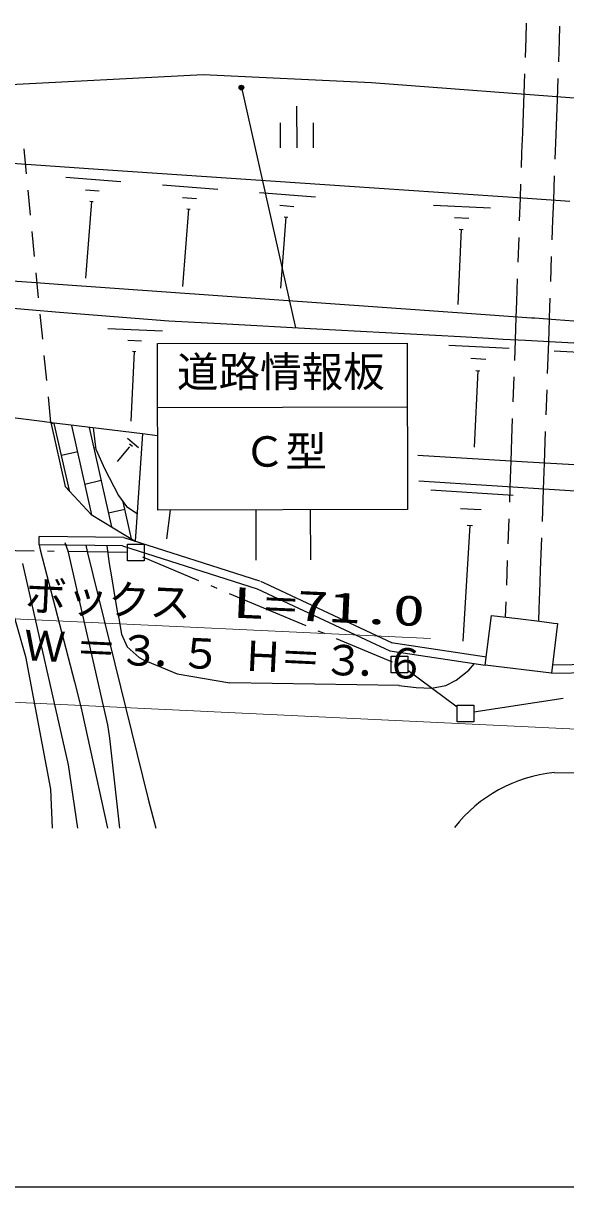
# Model space of a CAD drawing. Units: millimetres, scale not verified. Extents: x 40000 to 680000, y 20000 to 380000.
# Drawn here: x 101207 to 133849, y 205000 to 275042 of the extents above; entities that cross this region are included whole.
import ezdxf
from ezdxf.enums import TextEntityAlignment as Align

# ---------------------------------------------------------------- set-up
doc = ezdxf.new("R2010")
doc.units = ezdxf.units.MM
doc.header["$LTSCALE"] = 1000
for name, color, linetype, lineweight in [('M-BGD', 7, 'Continuous', 25), ('M-BMK-ROW', 30, 'Continuous', 25), ('M-STR-HTXT', 7, 'Continuous', 13), ('M-STR-STRC', 7, 'Continuous', 25), ('M-TTL-BAND', 7, 'Continuous', 25)]:
    doc.layers.add(name, color=color, linetype=linetype, lineweight=lineweight)
doc.styles.add('ＭＳ ゴシック', font='')
doc.styles.get('ＭＳ ゴシック').set_extended_font_data('MS Gothic')

msp = doc.modelspace()

# ---------------------------------------------------------------- linework, layer by layer
at = {"layer": 'M-BGD'}
for p, q in [((131463, 274152), (131497, 275042)), ((131463, 274152), (131497, 275042)), ((133469, 273996), (133499, 274875)), ((133469, 273996), (133499, 274875)), ((131424, 272988), (131463, 274152)), ((131424, 272988), (131463, 274152)), ((133425, 272726), (133469, 273996)), ((133425, 272726), (133469, 273996)), ((112024, 271945), (72317, 269866)), ((112024, 271945), (72317, 269866)), ((122160, 271447), (112024, 271945)), ((122160, 271447), (112024, 271945)), ((131350, 270823), (131390, 271988)), ((131350, 270823), (131390, 271988)), ((162512, 268420), (122160, 271447)), ((162512, 268420), (122160, 271447)), ((133346, 270457), (133390, 271727)), ((133346, 270457), (133390, 271727)), ((131265, 268447), (131350, 270823)), ((131265, 268447), (131350, 270823)), ((133270, 268351), (133346, 270457)), ((133270, 268351), (133346, 270457)), ((117658, 270051), (117664, 267545)), ((117658, 270051), (117664, 267545)), ((116658, 269047), (116661, 267543)), ((116658, 269047), (116661, 267543)), ((118666, 267547), (118663, 269051)), ((118666, 267547), (118663, 269051)), ((131217, 267234), (131265, 268447)), ((131217, 267234), (131265, 268447)), ((133217, 266865), (133270, 268351)), ((133217, 266865), (133270, 268351)), ((101399, 265985), (101253, 267478)), ((101399, 265985), (101253, 267478)), ((131188, 266365), (131217, 267214)), ((131188, 266365), (131217, 267214)), ((131217, 267214), (131217, 267234)), ((131217, 267214), (131217, 267234)), ((106304, 266208), (98613, 266733)), ((106304, 266208), (98613, 266733)), ((120844, 265216), (106304, 266208)), ((120844, 265216), (106304, 266208)), ((103758, 265782), (107077, 265518)), ((103758, 265782), (107077, 265518)), ((133128, 264380), (133181, 265866)), ((133128, 264380), (133181, 265866)), ((101643, 263497), (101497, 264990)), ((101643, 263497), (101497, 264990)), ((104953, 265022), (105775, 264954)), ((104953, 265022), (105775, 264954)), ((109584, 265323), (112924, 265059)), ((109584, 265323), (112924, 265059)), ((115431, 264854), (118800, 264590)), ((115431, 264854), (118800, 264590)), ((131544, 264487), (120844, 265216)), ((131544, 264487), (120844, 265216)), ((131123, 264516), (131153, 265365)), ((131123, 264516), (131153, 265365)), ((105315, 264321), (104944, 259698)), ((105315, 264321), (104944, 259698)), ((105205, 264331), (105416, 264311)), ((105205, 264331), (105416, 264311)), ((110779, 264553), (111622, 264485)), ((110779, 264553), (111622, 264485)), ((116646, 264084), (117488, 264016)), ((116646, 264084), (117488, 264016)), ((125900, 264094), (129329, 263941)), ((125900, 264094), (129329, 263941)), ((131075, 263152), (131123, 264516)), ((131075, 263152), (131123, 264516)), ((134091, 264322), (131544, 264487)), ((134091, 264322), (131544, 264487)), ((133081, 263197), (133128, 264380)), ((133081, 263197), (133128, 264380)), ((111152, 263852), (110781, 259189)), ((111152, 263852), (110781, 259189)), ((111041, 263862), (111252, 263842)), ((111041, 263862), (111252, 263842)), ((117008, 263373), (116676, 259101)), ((117008, 263373), (116676, 259101)), ((116908, 263383), (117118, 263374)), ((116908, 263383), (117118, 263374)), ((127155, 263345), (128017, 263307)), ((127155, 263345), (128017, 263307)), ((133038, 261998), (133081, 263197)), ((133038, 261998), (133081, 263197)), ((101887, 261009), (101740, 262502)), ((101887, 261009), (101740, 262502)), ((127557, 262644), (127356, 258112)), ((127557, 262644), (127356, 258112)), ((127447, 262644), (127668, 262634)), ((127447, 262644), (127668, 262634)), ((130988, 260653), (131040, 262152)), ((130988, 260653), (131040, 262152)), ((132950, 259500), (133003, 260999)), ((132950, 259500), (133003, 260999)), ((102130, 258521), (101984, 260014)), ((102130, 258521), (101984, 260014)), ((101696, 259430), (95880, 259849)), ((101696, 259430), (95880, 259849)), ((103311, 259314), (101696, 259430)), ((103311, 259314), (101696, 259430)), ((129022, 257483), (103311, 259314)), ((129022, 257483), (103311, 259314)), ((130905, 258290), (130953, 259654)), ((130905, 258290), (130953, 259654)), ((132873, 257301), (132915, 258500)), ((132873, 257301), (132915, 258500)), ((103384, 257639), (93607, 258431)), ((103384, 257639), (93607, 258431)), ((130867, 257357), (130905, 258290)), ((130867, 257357), (130905, 258290)), ((102374, 256033), (102228, 257525)), ((102374, 256033), (102228, 257525)), ((109963, 257112), (103384, 257639)), ((109963, 257112), (103384, 257639)), ((113462, 256919), (109963, 257112)), ((113462, 256919), (109963, 257112)), ((130396, 257386), (129022, 257483)), ((130396, 257386), (129022, 257483)), ((131780, 257289), (130396, 257386)), ((131780, 257289), (130396, 257386)), ((130820, 255973), (130867, 257357)), ((130820, 255973), (130867, 257357)), ((131990, 257279), (131780, 257289)), ((131990, 257279), (131780, 257289)), ((133264, 257182), (131990, 257279)), ((133264, 257182), (131990, 257279)), ((132826, 255867), (132873, 257211)), ((132826, 255867), (132873, 257211)), ((132873, 257211), (132873, 257301)), ((132873, 257211), (132873, 257301)), ((136483, 256958), (133264, 257182)), ((136483, 256958), (133264, 257182)), ((106304, 256673), (109583, 256520)), ((106304, 256673), (109583, 256520)), ((118496, 256649), (113462, 256919)), ((118496, 256649), (113462, 256919)), ((127511, 256157), (118496, 256649)), ((127511, 256157), (118496, 256649)), ((107499, 255964), (108321, 255915)), ((107499, 255964), (108321, 255915)), ((126820, 255664), (130440, 255481)), ((126820, 255664), (130440, 255481)), ((129196, 256060), (127511, 256157)), ((129196, 256060), (127511, 256157)), ((130088, 256012), (129196, 256060)), ((130088, 256012), (129196, 256060)), ((131422, 255944), (130088, 256012)), ((131422, 255944), (130088, 256012)), ((130777, 254749), (130820, 255973)), ((130777, 254749), (130820, 255973)), ((135734, 255703), (131422, 255944)), ((135734, 255703), (131422, 255944)), ((132759, 253966), (132826, 255867)), ((132759, 253966), (132826, 255867)), ((102618, 253545), (102472, 255037)), ((102618, 253545), (102472, 255037)), ((107881, 255283), (107670, 251081)), ((107881, 255283), (107670, 251081)), ((107781, 255293), (107982, 255273)), ((107781, 255293), (107982, 255273)), ((133158, 255326), (136788, 255114)), ((133158, 255326), (136788, 255114)), ((122451, 254441), (122451, 254441)), ((122451, 254441), (122451, 254441)), ((128145, 254875), (129048, 254826)), ((128145, 254875), (129048, 254826)), ((128558, 254134), (128337, 249531)), ((128558, 254134), (128337, 249531)), ((128448, 254133), (128678, 254124)), ((128448, 254133), (128678, 254124)), ((130690, 252251), (130742, 253750)), ((130690, 252251), (130742, 253750)), ((132672, 251468), (132724, 252967)), ((132672, 251468), (132724, 252967)), ((102867, 251001), (102715, 252549)), ((102867, 251001), (102715, 252549)), ((102336, 251060), (100570, 251287)), ((102336, 251060), (100570, 251287)), ((103068, 250971), (102336, 251060)), ((103068, 250971), (102336, 251060)), ((102867, 251001), (103728, 247163)), ((102867, 251001), (103728, 247163)), ((102978, 250951), (102877, 250931)), ((102978, 250951), (102877, 250931)), ((103900, 250873), (103068, 250971)), ((103900, 250873), (103068, 250971)), ((103999, 246842), (103068, 250941)), ((103999, 246842), (103068, 250941)), ((108373, 250321), (103900, 250873)), ((108373, 250321), (103900, 250873)), ((105335, 245451), (104131, 250833)), ((105335, 245451), (104131, 250833)), ((130612, 250027), (130655, 251251)), ((130612, 250027), (130655, 251251)), ((106530, 244732), (105184, 250715)), ((106530, 244732), (105184, 250715)), ((105588, 249362), (105425, 250685)), ((105588, 249362), (105425, 250685)), ((107471, 250068), (108134, 249508)), ((107471, 250068), (108134, 249508)), ((108373, 250321), (108013, 245016)), ((108373, 250321), (108013, 245016)), ((109286, 250208), (108373, 250321)), ((109286, 250208), (108373, 250321)), ((132570, 248567), (132637, 250468)), ((132570, 248567), (132637, 250468)), ((105567, 249483), (105457, 249462)), ((105567, 249483), (105457, 249462)), ((105588, 249362), (106092, 248230)), ((105588, 249362), (106092, 248230)), ((107583, 249517), (106863, 248663)), ((107583, 249517), (106863, 248663)), ((107553, 249537), (107603, 249507)), ((107553, 249537), (107603, 249507)), ((107602, 249728), (107773, 249588)), ((107602, 249728), (107773, 249588)), ((130565, 248684), (130612, 250027)), ((130565, 248684), (130612, 250027)), ((104485, 249240), (103503, 249017)), ((104485, 249240), (103503, 249017)), ((131207, 248645), (124941, 249016)), ((131207, 248645), (124941, 249016)), ((130508, 247119), (130565, 248684)), ((130508, 247119), (130565, 248684)), ((106092, 248230), (106937, 246618)), ((106092, 248230), (106937, 246618)), ((132962, 248548), (131207, 248645)), ((132962, 248548), (131207, 248645)), ((132514, 246993), (132570, 248567)), ((132514, 246993), (132570, 248567)), ((143982, 247890), (132962, 248548)), ((143982, 247890), (132962, 248548)), ((105903, 247508), (104920, 247285)), ((105903, 247508), (104920, 247285)), ((133787, 246916), (125007, 247476)), ((133787, 246916), (125007, 247476)), ((103728, 247163), (105295, 245461)), ((103728, 247163), (105295, 245461)), ((103948, 247063), (103828, 247032)), ((103948, 247063), (103828, 247032)), ((106937, 246618), (107420, 245957)), ((106937, 246618), (107420, 245957)), ((125726, 246949), (130690, 246638)), ((125726, 246949), (130690, 246638)), ((130476, 246202), (130508, 247119)), ((130476, 246202), (130508, 247119)), ((132442, 245056), (132514, 246993)), ((132442, 245056), (132514, 246993)), ((143394, 246304), (133787, 246916)), ((143394, 246304), (133787, 246916)), ((107715, 244003), (107219, 246238)), ((107715, 244003), (107219, 246238)), ((107420, 245957), (108052, 245527)), ((107420, 245957), (108052, 245527)), ((105295, 245461), (107936, 243873)), ((105295, 245461), (107936, 243873)), ((107320, 245766), (106338, 245544)), ((107320, 245766), (106338, 245544)), ((110041, 245732), (109830, 243997)), ((110041, 245732), (109830, 243997)), ((115195, 245743), (115201, 242729)), ((115195, 245743), (115201, 242729)), ((118479, 245750), (118486, 242736)), ((118479, 245750), (118486, 242736)), ((127523, 245840), (128766, 245762)), ((127523, 245840), (128766, 245762)), ((130389, 243703), (130441, 245202)), ((130389, 243703), (130441, 245202)), ((108013, 245016), (107936, 243873)), ((108013, 245016), (107936, 243873)), ((128087, 244808), (127660, 237849)), ((128087, 244808), (127660, 237849)), ((127926, 244818), (128237, 244798)), ((127926, 244818), (128237, 244798)), ((107253, 244082), (102170, 244141)), ((102171, 243640), (102170, 244141)), ((107253, 244082), (102170, 244141)), ((102171, 243640), (102170, 244141)), ((103715, 243774), (103886, 243283)), ((103715, 243774), (103886, 243283)), ((107253, 244082), (115430, 241482)), ((107253, 244082), (115430, 241482)), ((132334, 242120), (132405, 244057)), ((132334, 242120), (132405, 244057)), ((107174, 243580), (102171, 243640)), ((102171, 243640), (102232, 243339)), ((107174, 243580), (102171, 243640)), ((102171, 243640), (102232, 243339)), ((102232, 243339), (104284, 235403)), ((102232, 243339), (104284, 235403)), ((103886, 243283), (106275, 232810)), ((103886, 243283), (106275, 232810)), ((104968, 243616), (105059, 243235)), ((104968, 243616), (105059, 243235)), ((105059, 243235), (108721, 228324)), ((105059, 243235), (108721, 228324)), ((106232, 243578), (106384, 242516)), ((106232, 243578), (106384, 242516)), ((107174, 243580), (115281, 241001)), ((107174, 243580), (115281, 241001)), ((101161, 242525), (103914, 230399)), ((101161, 242525), (103914, 230399)), ((106384, 242516), (106527, 241604)), ((106384, 242516), (106527, 241604)), ((130301, 241205), (130354, 242704)), ((130301, 241205), (130354, 242704)), ((132315, 241388), (132334, 242120)), ((132315, 241388), (132334, 242120)), ((106527, 241604), (106537, 241594)), ((106527, 241604), (106537, 241594)), ((106537, 241594), (106689, 240592)), ((106537, 241594), (106689, 240592)), ((115281, 241001), (121805, 237947)), ((115281, 241001), (121805, 237947)), ((115491, 241452), (115711, 241353)), ((115491, 241452), (115711, 241353)), ((115711, 241353), (123399, 237750)), ((115711, 241353), (123399, 237750)), ((132258, 239784), (132315, 241358)), ((132258, 239784), (132315, 241358)), ((132315, 241358), (132315, 241388)), ((132315, 241358), (132315, 241388)), ((106689, 240592), (106862, 239659)), ((106689, 240592), (106862, 239659)), ((106862, 239659), (106953, 239218)), ((106862, 239659), (106953, 239218)), ((130234, 239288), (130266, 240206)), ((130234, 239288), (130266, 240206)), ((132230, 239042), (132258, 239784)), ((132230, 239042), (132258, 239784)), ((100686, 239245), (101333, 236921)), ((100686, 239245), (101333, 236921)), ((106953, 239218), (107115, 238266)), ((106953, 239218), (107115, 238266)), ((129007, 236408), (129382, 239397)), ((129007, 236408), (129382, 239397)), ((129382, 239397), (130966, 239199)), ((129382, 239397), (130966, 239199)), ((130966, 239199), (132280, 239042)), ((130966, 239199), (132280, 239042)), ((132280, 239042), (133002, 238953)), ((132280, 239042), (133002, 238953)), ((133363, 238904), (132988, 235915)), ((133363, 238904), (132988, 235915)), ((133002, 238953), (133122, 238933)), ((133002, 238953), (133122, 238933)), ((133122, 238933), (133363, 238904)), ((133122, 238933), (133363, 238904)), ((107115, 238266), (107458, 237495)), ((107115, 238266), (107458, 237495)), ((107458, 237495), (108171, 236865)), ((107458, 237495), (108171, 236865)), ((121805, 237947), (123260, 237258)), ((121805, 237947), (123260, 237258)), ((123339, 237759), (129076, 236909)), ((123339, 237759), (129076, 236909)), ((101333, 236921), (102844, 228933)), ((101333, 236921), (102844, 228933)), ((108171, 236865), (108442, 236715)), ((108171, 236865), (108442, 236715)), ((123260, 237258), (129007, 236408)), ((123260, 237258), (129007, 236408)), ((108442, 236715), (110469, 235887)), ((108442, 236715), (110469, 235887)), ((127264, 235492), (128025, 236095)), ((127264, 235492), (128025, 236095)), ((128025, 236095), (128365, 236507)), ((128025, 236095), (128365, 236507)), ((132988, 235915), (129007, 236408)), ((132988, 235915), (129007, 236408)), ((133047, 236427), (141139, 236534)), ((133047, 236427), (141139, 236534)), ((104284, 235403), (104527, 234461)), ((104284, 235403), (104527, 234461)), ((110469, 235887), (113629, 235332)), ((110469, 235887), (113629, 235332)), ((126633, 235170), (127264, 235492)), ((126633, 235170), (127264, 235492)), ((132988, 235915), (141250, 236033)), ((132988, 235915), (141250, 236033)), ((123836, 235184), (113629, 235332)), ((123836, 235184), (113629, 235332)), ((123816, 235184), (124859, 235056)), ((123816, 235184), (124859, 235056)), ((124859, 235056), (125771, 235007)), ((124859, 235056), (125771, 235007)), ((125771, 235007), (126633, 235170)), ((125771, 235007), (126633, 235170)), ((104527, 234461), (104739, 233629)), ((104527, 234461), (104739, 233629)), ((104739, 233629), (106278, 226584)), ((104739, 233629), (106278, 226584)), ((106275, 232810), (106397, 232008)), ((106275, 232810), (106397, 232008)), ((106397, 232008), (107000, 226585)), ((106397, 232008), (107000, 226585)), ((103914, 230399), (104463, 226580)), ((103914, 230399), (104463, 226580)), ((138927, 229842), (133152, 229920)), ((138927, 229842), (133152, 229920)), ((102844, 228933), (102939, 226577)), ((102844, 228933), (102939, 226577)), ((108721, 228324), (109176, 226590)), ((108721, 228324), (109176, 226590))]:
    msp.add_line(p, q, dxfattribs=at)
msp.add_arc((133982, 221339), 8633, 95.56438, 142.17985, dxfattribs=at)
msp.add_arc((133982, 221339), 8633, 95.56438, 142.17985, dxfattribs=at)
at = {"layer": 'M-BMK-ROW'}
for p, q in [((101869, 243264), (98261, 243311)), ((101869, 243264), (98261, 243311)), ((103069, 243248), (102669, 243253)), ((103069, 243248), (102669, 243253)), ((107476, 243190), (103869, 243237)), ((107476, 243190), (103869, 243237)), ((107475, 243681), (108477, 243683)), ((107475, 243681), (108477, 243683)), ((107477, 242679), (107475, 243681)), ((107477, 242679), (107475, 243681)), ((108477, 243683), (108480, 242681)), ((108477, 243683), (108480, 242681)), ((108480, 242681), (107477, 242679)), ((108480, 242681), (107477, 242679)), ((108389, 242911), (111747, 241499)), ((108389, 242911), (111747, 241499)), ((112485, 241188), (112853, 241033)), ((112485, 241188), (112853, 241033)), ((113591, 240723), (118200, 238785)), ((113591, 240723), (118200, 238785)), ((118937, 238474), (119306, 238319)), ((118937, 238474), (119306, 238319)), ((120043, 238009), (123402, 236597)), ((120043, 238009), (123402, 236597)), ((123351, 236947), (124353, 236949)), ((123351, 236947), (124353, 236949)), ((123353, 235945), (123351, 236947)), ((123353, 235945), (123351, 236947)), ((124353, 236949), (124356, 235947)), ((124353, 236949), (124356, 235947)), ((127318, 233868), (124355, 236077)), ((127318, 233868), (124355, 236077)), ((124356, 235947), (123353, 235945)), ((124356, 235947), (123353, 235945)), ((127318, 233988), (128320, 233990)), ((127318, 233988), (128320, 233990)), ((127320, 232985), (127318, 233988)), ((127320, 232985), (127318, 233988)), ((128320, 233990), (128322, 232987)), ((128320, 233990), (128322, 232987)), ((133697, 234389), (128321, 233569)), ((133697, 234389), (128321, 233569)), ((128322, 232987), (127320, 232985)), ((128322, 232987), (127320, 232985))]:
    msp.add_line(p, q, dxfattribs=at)
at = {"layer": 'M-STR-HTXT'}
for p, q in [((100225, 239204), (125715, 237995)), ((100225, 239204), (125715, 237995)), ((70606, 235584), (223001, 228356)), ((70606, 235584), (223001, 228356))]:
    msp.add_line(p, q, dxfattribs=at)
at = {"layer": 'M-STR-STRC'}
for p, q in [((114291, 271128), (114361, 271199)), ((114291, 271128), (114361, 271199)), ((114331, 271169), (117583, 256698)), ((114331, 271169), (117583, 256698)), ((109274, 255757), (124313, 255789)), ((109274, 255757), (124313, 255789)), ((109295, 245731), (109274, 255757)), ((109295, 245731), (109274, 255757)), ((124313, 255789), (124335, 245763)), ((124313, 255789), (124335, 245763)), ((109282, 251919), (124322, 251951)), ((109282, 251919), (124322, 251951)), ((124335, 245763), (109295, 245731)), ((124335, 245763), (109295, 245731))]:
    msp.add_line(p, q, dxfattribs=at)
for radius in [140, 140, 110, 110, 80.2, 80.2, 50.1, 50.1, 20.1, 20.1]:
    msp.add_circle((114331, 271168), radius, dxfattribs=at)
at = {"layer": 'M-TTL-BAND'}
msp.add_line((40000, 205000), (579000, 205000), dxfattribs=at)

# ---------------------------------------------------------------- texts
at = {"layer": 'M-STR-HTXT', "style": 'ＭＳ ゴシック'}
for s, p in [('ボックス', (101258, 239156)), ('ボックス', (101258, 239156)), ('Ｗ', (101184, 236148)), ('Ｗ', (101184, 236148)), ('３', (106860, 235880)), ('３', (106860, 235880)), ('＝', (104283, 235994)), ('＝', (104283, 235994)), ('５', (110570, 235697)), ('５', (110570, 235697)), ('Ｈ', (114320, 235524)), ('Ｈ', (114320, 235524)), ('３', (119163, 235294)), ('３', (119163, 235294)), ('６', (122874, 235111)), ('６', (122874, 235111)), ('＝', (116576, 235419)), ('＝', (116576, 235419)), ('．', (108835, 235783)), ('．', (108835, 235783)), ('．', (121129, 235198)), ('．', (121129, 235198))]:
    msp.add_text(s, height=1833, rotation=357.282, dxfattribs=at).set_placement(p, align=Align.BOTTOM_LEFT)
at = {"layer": 'M-STR-HTXT', "style": 'ＭＳ ゴシック', "width": 1.55}
msp.add_text('L=71.0', height=1833, rotation=357.367, dxfattribs=at).set_placement((113734, 238718), align=Align.BOTTOM_LEFT)
msp.add_text('L=71.0', height=1833, rotation=357.367, dxfattribs=at).set_placement((113734, 238718), align=Align.BOTTOM_LEFT)
at = {"layer": 'M-STR-STRC', "style": 'ＭＳ ゴシック'}
for s, p in [('道路情報板', (116709, 252598)), ('道路情報板', (116709, 252598)), ('Ｃ型', (116978, 247799)), ('Ｃ型', (116978, 247799))]:
    msp.add_text(s, height=1833, rotation=0.122, dxfattribs=at).set_placement(p, align=Align.BOTTOM_CENTER)

doc.saveas('drawing.dxf')
